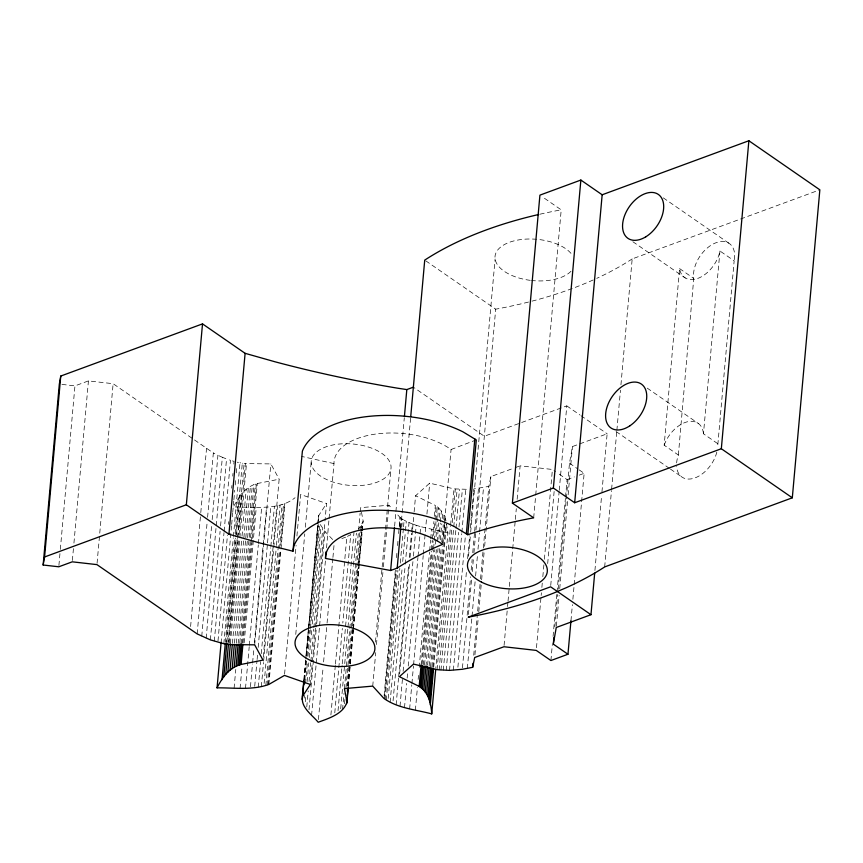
<?xml version="1.0" encoding="UTF-8"?>
<svg xmlns="http://www.w3.org/2000/svg" width="863" height="863" viewBox="0 0 863 863"><rect width="100%" height="100%" fill="white"/><g stroke="black" fill="none" stroke-linecap="round" stroke-linejoin="round"><path stroke-width="0.65" stroke-dasharray="4.32 3.24" d="M676.646 462.913A26.71 16.872 -55.3 0 1 677.466 458.026L678.372 455.028L664.176 445.211L679.569 268.587A26.71 16.872 -55.3 0 0 699.159 277.875A26.71 16.872 -55.3 0 0 719.958 251.004L734.154 260.82L717.552 447.768M678.372 455.028L693.755 278.404A26.71 16.872 -55.3 0 1 714.844 243.204A26.71 16.872 -55.3 0 1 734.154 260.82M58.9 565.448L60.216 550.702M60.334 549.364L74.952 385.869L88.436 380.907L113.129 383.701L193.355 439.159M72.373 560.486L73.452 548.426M73.938 543.064L88.436 380.907M97.066 563.28L113.129 383.701M190.604 626.527L200.669 513.949M200.788 512.611L206.548 448.275M197.163 633.906L207.109 522.665M207.595 517.304L213.344 452.978L194.455 439.925M201.748 636.225L211.694 524.995M212.169 519.634L217.918 455.297L213.344 452.978M206.171 638.21L216.117 526.969M216.235 525.632L222.352 457.282L217.918 455.297M210.378 639.871L220.087 531.317M220.561 525.955L226.548 458.943L222.352 457.282M214.304 641.22L224.013 532.665M224.132 531.317L230.475 460.292L226.548 458.943M217.994 640.95L227.465 535.071M228.425 524.348L228.663 521.673M231.662 488.167L231.899 485.491M232.74 476.106L232.978 473.431M233.819 464.046L234.056 461.36L230.475 460.292M221.057 643.108L231.597 525.168M231.683 524.359L232.676 513.107M232.762 512.288L233.754 501.047M233.884 499.709L234.714 490.324M235.2 484.963L235.793 478.264M236.279 472.902L236.872 466.203M223.83 643.712L233.29 537.832M233.409 536.495L240 462.784L237.239 462.18M225.405 642.148L234.628 538.954M235.114 533.593L238.231 498.749M226.117 644.111L235.588 538.242M235.707 536.905L242.298 463.194L240 462.784M226.926 641.943L236.386 536.074M236.505 534.736L239.99 495.869C244.164 490.022 250.292 485.351 257.293 483.528L279.159 479.192L263.215 657.444M227.94 644.37L237.411 538.501M237.53 537.153L244.121 463.442L242.298 463.194M228.641 642.083L237.864 538.89M237.983 537.552L241.942 493.323M229.364 643.162L238.598 539.968M239.073 534.607L245.426 463.582L270.853 463.906L279.159 479.192M230.421 643.237L246.473 463.647M232.427 643.356L241.899 537.487M242.018 536.139L246.214 489.235M234.456 643.118L248.35 487.66M236.365 643.183L250.389 486.387M234.089 688.232L235.761 669.472M238.156 643.507L247.498 538.976M247.616 537.638L252.298 485.373M239.806 642.762L253.949 484.618M241.09 643.571L250.432 539.041M250.55 537.692L255.351 484.089M242.136 643.215L251.122 542.708M251.241 541.371L256.387 483.744M243.021 642.989L252.255 539.817M252.374 538.469L257.293 483.528M240.076 688.372L241.996 666.926M244.153 642.806L256.257 507.444C269.666 507.336 284.143 506.635 295.07 497.703M245.502 688.296L249.213 646.754M249.331 645.405L258.317 544.898M258.436 543.561L261.672 507.368M250.464 686.711L252.503 663.927M252.622 662.579L253.938 647.843M254.423 642.482L263.053 545.988M263.172 544.65L266.527 507.12M254.682 644.834L270.853 463.906M254.714 686.301L256.991 660.842M257.109 659.494L257.595 654.143M258.188 647.433L267.422 544.24M267.541 542.903L270.777 506.721M258.274 687.164L260.55 661.694M261.262 653.658L270.734 547.778M270.853 546.441L274.445 506.236M261.349 686.624L263.506 662.504M263.625 661.166L273.69 548.588M273.808 547.25L277.53 505.696M264.132 683.377L276.354 546.678M276.473 545.34L280.065 505.135M265.847 685.535L282.028 504.607M267.314 685.049L279.418 549.688M279.536 548.35L283.496 504.121M268.317 684.672L280.302 550.648M280.777 545.287L284.499 503.744M268.868 684.424L280.853 550.4M280.971 549.062L285.049 503.496M284.585 674.079L296.085 545.416M296.926 536.031L300.637 494.488L326.538 503.539L324.973 520.961M295.761 634.402L304.758 533.884M305.351 527.185L311.349 460.184M303.83 679.85L305.869 657.067M305.987 655.729L317.713 525.222M317.713 524.003L318.63 515.686L326.538 503.539M304.067 680.141L305.858 660.044M305.804 659.084L308.447 629.602M308.566 628.264L317.962 524.682M317.908 523.722L318.803 515.297M304.251 679.515L305.934 660.756M306.408 655.395L308.684 629.925M308.803 628.588L318.037 525.394M304.844 679.958L306.516 661.187M306.991 655.826L309.278 630.368M309.752 625.006L318.738 524.488M304.218 698.091L304.456 695.405M305.534 683.345L307.455 661.899M307.929 656.538L310.324 629.742M310.443 628.393L319.795 523.863L324.941 531.479L333.55 540.465M305.308 701.738L305.912 695.039M307.109 681.63L308.781 662.87M309.267 657.509L311.78 629.364M312.255 624.003L321.004 526.171M306.775 706.959L308.22 690.885M309.051 681.5L310.734 662.741M310.853 661.392L313.733 629.235M313.852 627.897L322.719 528.717M310.356 684.467L312.277 663.021M312.395 661.684L315.394 628.178M315.513 626.84L324.855 522.298M309.008 709.72L316.559 625.287M316.678 623.949L324.941 531.479M311.586 715.351L319.493 626.894M319.623 625.556L325.491 559.893M326.57 547.822L328.965 519.688M329.083 518.361L333.981 463.604A65.89 34.132 5.1 0 1 377.627 433.798A65.89 34.132 5.1 0 1 451.069 449.515L475.114 440.346M318.436 719.569L323.107 667.304M323.593 661.943L326.948 624.413M327.066 623.075L332.816 558.749M332.935 557.412L334.013 545.34M330.896 714.985L335.329 665.395M335.448 664.057L346.829 536.732L350.723 534.607L342.805 623.054M334.779 712.849L342.331 628.415M338.026 710.756L342.104 665.19M342.223 663.841L353.959 532.503M340.691 708.739L347.875 628.329M347.994 626.991L353.388 566.678M353.506 565.341L356.387 533.172M342.546 709.505L343.981 693.431M344.423 688.598L360.13 513.032M360.249 511.694L360.605 507.671L388.911 505.2L392.341 508.965M344.52 703.733L344.995 698.372M345.955 687.649L359.849 532.191M359.979 530.853L360.335 526.829L363.161 521.09L361.068 510.109M347.12 686.074L352.395 627.099M352.514 625.761L358.026 564.111M358.145 562.773L361.144 529.267M361.263 527.929L361.5 525.243M347.811 686.02L352.848 629.731M352.967 628.393L358.479 566.743M358.598 565.405L361.586 531.899M361.716 530.562L362.309 523.852M348.188 686.193L353.215 629.914M353.334 628.566L358.846 566.926M358.965 565.578L361.964 532.072M362.082 530.734L362.805 522.698M348.328 686.603L353.452 629.645M353.485 628.976L362.201 531.813M362.32 530.465L363.161 521.09M375.448 642.061L382.039 568.35M382.158 567.002L390.907 469.17A40.065 20.755 5.1 0 0 334.391 444.682A40.065 20.755 5.1 0 0 328.08 480.173A40.065 20.755 5.1 0 0 390.907 469.17M372.73 686.117L375.729 652.622M376.451 644.575L382.913 572.201M383.399 566.851L388.911 505.2M394.596 526.279L395.793 512.87M395.912 511.532L404.305 417.724M384.121 695.686L395.265 571.058M396.462 557.649L396.948 552.288M397.541 545.589L398.026 540.227M398.62 533.528L400.054 517.444L395.772 512.73M384.305 698.739L395.804 570.076M399.645 527.196L400.054 517.444M385.103 699.332L396.613 570.68M400.443 527.789L401.284 518.404L400.475 517.811M400.788 527.897L410.605 417.994M386.29 700.141L397.919 570.141M401.748 527.261L402.471 519.213L401.284 518.404M388.188 698.426L399.806 568.426M400.292 563.075L403.409 528.221M403.528 526.883L404.121 520.184L402.471 519.213M390.13 702.245L402.234 566.883M402.708 561.522L405.351 532.04M405.47 530.702L406.311 521.317L404.121 520.184M393.075 700.799L405.179 565.438M405.297 564.1L409.019 522.557L406.311 521.317M396.128 704.812L398.533 678.005M398.652 676.668L408.717 564.089M409.31 557.39L411.468 533.269M411.586 531.932L412.309 523.884L409.019 522.557M399.634 673.992L409.58 562.752M410.065 557.39L412.46 530.594M412.579 529.246L414.013 513.161M414.132 511.824L415.578 495.74L429.698 483.172L454.003 488.879L468.275 489.353M400.011 706.204L402.406 679.397M403.118 671.36L412.946 561.457M413.431 556.096L416.182 525.276L412.309 523.884M404.51 707.584L406.667 683.464M407.153 678.102L407.746 671.403M408.231 666.042L417.94 557.487M418.059 556.139L420.691 526.657L416.182 525.276M409.634 708.933L411.791 684.812M411.91 683.474L413.474 666.053M413.593 664.715L423.226 555.545M423.345 554.208L426.462 519.364M426.937 514.003L429.698 483.172M415.383 710.227L417.422 687.444M418.145 679.408L418.501 675.384M419.224 667.347L429.526 552.083M429.645 550.745L430.605 540.022M430.723 538.685L431.565 529.299M421.09 664.931L431.284 551.015M431.403 549.677L432.244 540.292M432.363 538.954L433.916 521.532M434.391 516.171L435.351 505.448L415.578 495.74M422.072 664.165L432.136 551.597M432.255 550.249L433.097 540.874M433.571 535.513L434.887 520.767M435.006 519.429L436.203 506.031L435.351 505.448M423.183 665.006L433.485 549.742M433.604 548.404L434.208 541.705M434.326 540.367L436.009 521.597M436.128 520.26L437.325 506.861L436.203 506.031M424.564 664.769L434.866 549.515M435.351 544.154L437.627 518.685M437.746 517.347L438.587 507.962L437.325 506.861M425.966 666.182L436.387 549.591M437.11 541.543L438.792 522.784M439.267 517.422L439.99 509.386L438.587 507.962M427.617 665.2L438.037 548.598M438.879 539.224L440.313 523.14M440.443 521.802L441.392 511.079L439.99 509.386M429.127 665.858L439.677 547.929M440.389 539.882L441.824 523.798M442.309 518.447L442.784 513.086L441.392 511.079M430.551 666.819L441.22 547.541M441.694 542.18L443.258 524.758M443.733 519.397L444.089 515.384L442.784 513.086M442.708 543L451.069 449.515M431.878 666.732L442.665 546.117M442.784 544.78L444.585 524.682M444.704 523.334L445.179 517.973L444.089 515.384M432.946 666.937L445.642 524.877M433.679 667.412L446.495 524.014L447.908 532.967L435.804 668.329M439.127 669.99L451.824 527.929M452.309 522.568L455.297 489.062M440.961 670.173L453.668 528.113M453.787 526.775L457.142 489.245M443.302 670.335L455.891 529.612M456.009 528.275L459.483 489.407M446.182 670.411L458.523 532.374M459.008 527.013L462.363 489.483M449.537 670.389L461.759 533.69M461.878 532.352L465.718 489.461M453.377 670.217L465.362 536.193M457.897 667.185L466.527 570.691M467.606 558.631L469.645 535.847M470.357 527.8L471.317 517.077M471.435 515.74L472.395 505.017M472.514 503.679L473.474 492.956M473.593 491.619L473.83 488.933L488.825 486.398L490.874 476.592L514.035 468.07M468.523 556.29L470.562 533.528M470.68 532.191L495.103 259.019M462.449 667.94L470.594 576.808M471.198 570.109L472.158 559.386M472.751 552.687L474.553 532.579M474.672 531.241L478.501 488.35M468.426 614.499L471.662 578.307M472.255 571.608L473.453 558.21M473.927 552.849L475.847 531.403M475.966 530.065L495.696 309.181L424.725 260.108M467.347 668.447L471.899 617.52M472.018 616.182L475.135 581.328M475.61 575.966L477.53 554.531M478.005 549.17L479.45 533.086M479.569 531.748L483.517 487.519M473.722 655.254L477.207 616.398M477.681 611.036L480.076 584.229M480.562 578.868L483.194 549.386M483.312 548.048L488.825 486.398M474.941 654.844L478.296 617.315M478.771 611.953L481.166 585.146M481.651 579.785L484.165 551.651M484.639 546.29L490.874 476.592M504.078 645.405L507.433 607.886M507.552 606.538L507.908 602.525M508.027 601.177L509.224 587.779M509.353 586.441L515.222 520.767M515.34 519.429L516.301 508.706M517.142 499.332L520.13 465.826L552.417 469.472L555.556 471.64M533.679 517.854L535.599 496.419M535.718 495.082L561.209 209.849L542.04 196.602M536.484 647.714L541.036 596.786M541.155 595.448L541.392 592.773M541.878 587.412L542.352 582.05M542.827 576.689L543.906 564.629M544.391 559.267L552.417 469.472M547.692 563.561L554.154 491.252M550.734 585.47L559.127 491.651M559.246 490.313L566.797 405.88L484.337 436.247L413.355 387.174M550.907 660.529L552.342 644.456M553.064 636.409L556.894 593.528M557.013 592.18L565.405 498.372M565.524 497.034L567.077 479.612L556.613 472.363M554.855 626.689L557.735 594.531M558.21 589.17L569.483 463.194L572.439 446.559L607.142 433.787L601.759 494.089M556.376 626.15L559.138 595.319M559.731 588.62L567.649 500.173M568.124 494.812L572.439 446.559M570.961 620.745L572.396 604.661M572.881 599.31L574.078 585.901M574.197 584.564L584.143 473.323L578.9 469.709M594.92 570.486L601.63 495.427M604.672 566.926L611.489 490.594M611.608 489.256L616.754 431.673M616.872 430.335L620.465 390.162M620.939 384.801L632.18 258.922L819.85 189.828M717.649 443.604L703.453 433.787L719.958 251.004M437.066 669.666L450.486 526.376M450.615 525.038L454.003 488.879M318.447 516.354L318.512 520.033M239.99 495.869L233.237 506.937L256.257 507.444M358.717 528.588L360.335 526.829M515.254 467.617L520.13 465.826M341.845 538.577L345.588 537.196M567.077 479.612L574.391 476.915M579.267 475.125L584.143 473.323M244.121 463.442L245.426 463.582M61.931 384.402L74.952 385.869M333.981 463.604L301.446 456.387M447.908 532.967L420.691 526.657M663.28 197.864L728.717 243.107M679.569 268.587L693.755 278.404M632.87 241.726L685.287 277.972M647.228 388.134L698.555 423.614M616.096 431.522L669.321 468.318M670.432 469.084L681.522 476.754M566.797 405.88L579.882 414.93M580.972 415.686L607.142 433.787M569.483 463.194L577.854 468.987M445.179 517.973L445.998 520.853M716.819 452.158A26.71 16.872 -55.3 0 1 694.931 477.919A26.71 16.872 -55.3 0 1 676.635 466.581M632.18 258.922A361.705 187.325 5.1 0 1 596.732 278.361M593.205 279.957A361.705 187.325 5.1 0 1 529.806 301.716M528.534 302.039A361.705 187.325 5.1 0 1 495.696 309.181M664.176 445.211A26.71 16.872 -55.3 0 1 686.43 422.039A26.71 16.872 -55.3 0 1 703.453 433.787M539.979 214.197A361.705 187.336 5.1 0 1 561.209 209.849M570.993 271.273A40.065 20.755 5.1 0 1 531.554 280.486M530.249 280.335A40.065 20.755 5.1 0 1 495.006 258.102A40.065 20.755 5.1 0 1 527.455 239.04A40.065 20.755 5.1 0 1 572.579 255.47"/><path stroke-width="1.29" d="M435.686 669.666L431.727 713.895C415.783 709.591 397.724 708.35 383.884 698.372L372.73 686.117L344.423 688.598L346.991 702.018C343.323 714.068 328.598 718.404 318.199 722.245C312.406 715.103 300.141 707.153 302.622 696.225L310.356 684.467L284.466 675.416L268.868 684.424C252.374 690.476 234.153 687.66 217.055 687.854L221.133 642.288M217.055 687.854C222.05 677.757 229.569 667.336 241.101 664.434L262.978 660.119L254.682 644.834L230.302 644.575L223.83 643.712L210.378 639.871L197.163 633.906L96.947 564.618L72.255 561.824L58.781 566.786L43.15 565.017L59.331 384.1L60.755 376.052L202.514 323.884L245.103 353.323L275.07 361.802A728.199 377.163 5.1 0 0 397.53 388.177L406.818 389.58L413.355 387.174M43.15 565.017L44.585 556.969L60.755 376.052M594.683 573.161L590.972 614.704L550.616 586.808L468.188 617.174A361.705 187.325 5.1 0 0 554.823 592.59L565.697 587.951A361.705 187.325 5.1 0 0 604.672 566.926L792.31 497.811L819.85 189.828L748.868 140.755L602.158 194.779L580.864 180.054L539.914 195.135L512.385 503.129L533.679 517.854A361.705 187.336 5.1 0 0 470.022 533.981L467.811 534.747L454.434 526.635A99.461 51.51 5.1 0 0 293.905 545.945L292.967 551.209L258.9 542.73L228.932 534.219L186.343 504.779L202.514 323.884M228.932 534.219L245.103 353.323M222.05 679.666L225.286 643.485M223.808 676.786L226.807 643.291M225.761 674.251L228.404 644.769M227.854 672.04L230.378 643.895M230.033 670.163L232.309 644.704M232.179 668.588L234.337 644.456M234.207 667.304L236.246 644.521M236.117 666.29L238.037 644.855M237.767 665.546L239.687 644.1M239.17 665.017L241.09 643.571M240.216 664.661L242.007 644.564M241.101 664.434L242.902 644.337M292.967 551.209L302.384 451.122A99.461 51.51 5.1 0 1 462.913 431.813L476.3 439.925L467.811 534.747M302.136 699.44L303.808 680.68M302.449 696.614L303.938 681.479M302.816 695.6L303.291 690.238M303.776 684.877L304.132 680.853M325.502 558.426A65.89 34.132 5.1 0 1 369.148 528.62A65.89 34.132 5.1 0 1 442.59 544.337L436.171 547.066A361.705 187.336 5.1 0 0 397.196 568.102L390.648 570.508L325.502 558.426L326.095 551.748M346.495 700.756L346.732 698.081M347.336 691.382L347.573 688.696M346.624 703.625L347.109 698.264M347.347 695.578L347.94 688.879M346.894 702.687L348.307 687.272M390.648 570.508L394.477 527.617M404.423 416.387L406.818 389.58M397.196 568.102L400.669 529.235M410.723 416.656L424.725 260.108A361.705 187.336 5.1 0 1 538.674 214.499M431.727 713.895C431.133 703.733 428.48 692.104 419.181 686.376L421.09 664.931M420.033 686.948L421.953 665.513M421.144 687.789L423.064 666.344M422.406 688.89L424.445 666.107M423.809 690.303L425.966 666.182M425.222 691.997L427.498 666.538M426.613 694.003L429.008 667.207M427.919 696.301L430.432 668.156M428.997 698.901L431.759 668.081M429.828 701.781L432.816 668.275M430.324 704.931L433.56 668.749M466.354 533.744L474.833 438.922M419.181 686.376L399.396 676.668L413.517 664.1L437.066 669.666L449.537 670.389L462.331 669.278L472.654 667.315L473.01 663.302M792.31 497.811L721.328 448.738L574.672 502.751L553.377 488.037L580.864 180.054M570.961 620.745L567.962 654.251L553.302 644.111L553.906 637.412M574.672 502.751L602.158 194.779M721.328 448.738L748.868 140.755M553.302 644.111L556.257 627.487L590.972 614.704M472.654 667.315L474.693 657.52L503.96 646.743L536.247 650.4L550.907 660.529L567.962 654.251M44.585 556.969L186.343 504.779M512.385 503.129L553.377 488.037M645.815 236.807A26.71 16.872 -55.3 0 0 659.429 195.297A26.71 16.872 -55.3 0 0 624.111 217.012A26.71 16.872 -55.3 0 0 645.815 236.807M629.958 425.75A26.71 16.872 -55.3 0 0 641.77 384.359A26.71 16.872 -55.3 0 0 606.754 407.962A26.71 16.872 -55.3 0 0 629.958 425.75M311.899 661.09A40.065 20.755 5.1 0 0 374.736 650.098A40.065 20.755 5.1 0 0 318.22 625.61A40.065 20.755 5.1 0 0 311.899 661.09M481.468 582.104A40.065 20.755 5.1 0 0 546.678 574.305A40.065 20.755 5.1 0 0 494.024 547.476A40.065 20.755 5.1 0 0 481.468 582.104"/></g></svg>
